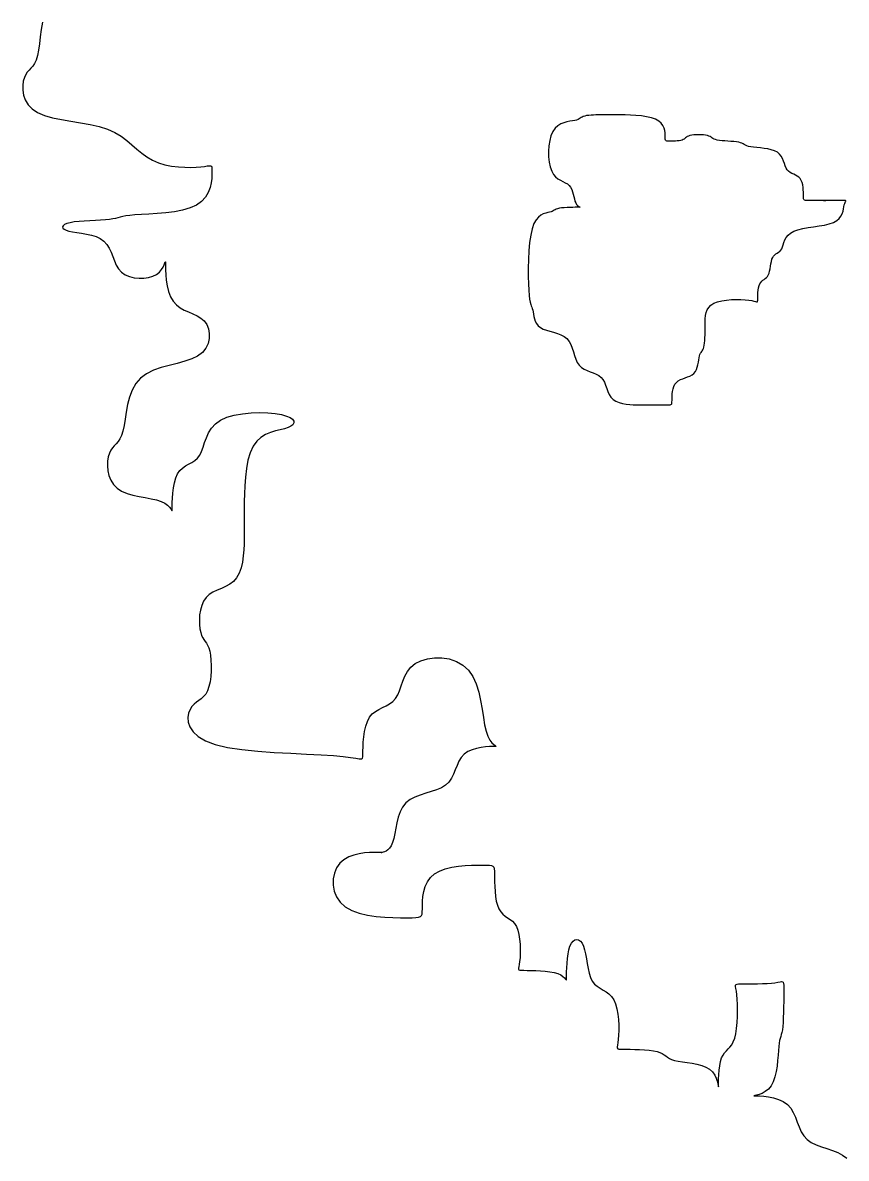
# Model space of a CAD drawing. Header units: inches. Extents: x 7658 to 73799, y 48 to 40262.
# Drawn here: x 49137 to 49760, y 1097 to 1957 of the extents above; entities that cross this region are included whole.
import ezdxf

# ---------------------------------------------------------------- set-up
doc = ezdxf.new("R2010")
doc.units = ezdxf.units.IN

# ---------------------------------------------------------------- blocks, each defined once
blk = doc.blocks.new('A$C041A49A9')
at = {"linetype": 'Continuous'}
for p, q in [((0.01408, 0.90307), (0.01331, 0.8975)), ((0.01505, 0.90863), (0.01408, 0.90307)), ((0.01331, 0.8975), (0.01262, 0.89218)), ((0.01192, 0.88731), (0.01109, 0.88315)), ((0.01262, 0.89218), (0.01192, 0.88731)), ((0.00886, 0.87729), (0.00754, 0.87528)), ((0.01006, 0.87985), (0.00886, 0.87729)), ((0.01109, 0.88315), (0.01006, 0.87985)), ((0.00226, 0.86877), (0.00123, 0.86656)), ((0.00347, 0.87055), (0.00226, 0.86877)), ((0.00478, 0.8721), (0.00347, 0.87055)), ((0.00616, 0.87361), (0.00478, 0.8721)), ((0.00754, 0.87528), (0.00616, 0.87361)), ((0.00044, 0.86379), (0, 0.86055)), ((0, 0.86055), (0.00002, 0.85699)), ((0.00123, 0.86656), (0.00044, 0.86379)), ((0.00002, 0.85699), (0.00063, 0.85329)), ((0.00063, 0.85329), (0.00193, 0.84958)), ((0.00193, 0.84958), (0.00404, 0.84603)), ((0.00404, 0.84603), (0.00709, 0.84279)), ((0.00709, 0.84279), (0.01119, 0.84001)), ((0.01119, 0.84001), (0.01638, 0.83781)), ((0.01638, 0.83781), (0.02249, 0.83608)), ((0.02249, 0.83608), (0.02926, 0.83469)), ((0.02926, 0.83469), (0.03644, 0.83347)), ((0.41938, 0.83439), (0.418, 0.83403)), ((0.42046, 0.83481), (0.41938, 0.83439)), ((0.42132, 0.83526), (0.42046, 0.83481)), ((0.42206, 0.83574), (0.42132, 0.83526)), ((0.42276, 0.83622), (0.42206, 0.83574)), ((0.4235, 0.83667), (0.42276, 0.83622)), ((0.42438, 0.83709), (0.4235, 0.83667)), ((0.42549, 0.83745), (0.42438, 0.83709)), ((0.42687, 0.83773), (0.42549, 0.83745)), ((0.42849, 0.83794), (0.42687, 0.83773)), ((0.43027, 0.83809), (0.42849, 0.83794)), ((0.43212, 0.83819), (0.43027, 0.83809)), ((0.43398, 0.83825), (0.43212, 0.83819)), ((0.43575, 0.83829), (0.43398, 0.83825)), ((0.43737, 0.8383), (0.43575, 0.83829)), ((0.43876, 0.8383), (0.43737, 0.8383)), ((0.43987, 0.8383), (0.43876, 0.8383)), ((0.44079, 0.8383), (0.43987, 0.8383)), ((0.44166, 0.8383), (0.44079, 0.8383)), ((0.44259, 0.8383), (0.44166, 0.8383)), ((0.44371, 0.8383), (0.44259, 0.8383)), ((0.44515, 0.8383), (0.44371, 0.8383)), ((0.44703, 0.8383), (0.44515, 0.8383)), ((0.44947, 0.8383), (0.44703, 0.8383)), ((0.45256, 0.83829), (0.44947, 0.8383)), ((0.45618, 0.83825), (0.45256, 0.83829)), ((0.46013, 0.83812), (0.45618, 0.83825)), ((0.46426, 0.83789), (0.46013, 0.83812)), ((0.46839, 0.83749), (0.46426, 0.83789)), ((0.47235, 0.8369), (0.46839, 0.83749)), ((0.47596, 0.83608), (0.47235, 0.8369)), ((0.47905, 0.83498), (0.47596, 0.83608)), ((0.4815, 0.83359), (0.47905, 0.83498)), ((0.03644, 0.83347), (0.04378, 0.83229)), ((0.04378, 0.83229), (0.05101, 0.831)), ((0.05101, 0.831), (0.0579, 0.82945)), ((0.0579, 0.82945), (0.06419, 0.8275)), ((0.06419, 0.8275), (0.06969, 0.82504)), ((0.40131, 0.82569), (0.39994, 0.82256)), ((0.40305, 0.82816), (0.40131, 0.82569)), ((0.40509, 0.83003), (0.40305, 0.82816)), ((0.40732, 0.8314), (0.40509, 0.83003)), ((0.40965, 0.83235), (0.40732, 0.8314)), ((0.41198, 0.83299), (0.40965, 0.83235)), ((0.41421, 0.83342), (0.41198, 0.83299)), ((0.41625, 0.83374), (0.41421, 0.83342)), ((0.418, 0.83403), (0.41625, 0.83374)), ((0.48333, 0.83197), (0.4815, 0.83359)), ((0.48464, 0.8302), (0.48333, 0.83197)), ((0.48553, 0.82834), (0.48464, 0.8302)), ((0.48606, 0.82649), (0.48553, 0.82834)), ((0.48633, 0.82471), (0.48606, 0.82649)), ((0.06969, 0.82504), (0.07451, 0.82217)), ((0.07451, 0.82217), (0.0788, 0.81902)), ((0.0788, 0.81902), (0.08273, 0.81574)), ((0.39895, 0.8189), (0.39833, 0.81489)), ((0.39994, 0.82256), (0.39895, 0.8189)), ((0.48644, 0.82309), (0.48633, 0.82471)), ((0.48645, 0.82171), (0.48644, 0.82309)), ((0.48646, 0.82061), (0.48645, 0.82171)), ((0.48649, 0.81979), (0.48646, 0.82061)), ((0.48659, 0.8192), (0.48649, 0.81979)), ((0.48677, 0.8188), (0.48659, 0.8192)), ((0.48708, 0.81856), (0.48677, 0.8188)), ((0.48753, 0.81844), (0.48708, 0.81856)), ((0.48816, 0.81839), (0.48753, 0.81844)), ((0.48901, 0.81839), (0.48816, 0.81839)), ((0.49008, 0.81839), (0.48901, 0.81839)), ((0.49133, 0.8184), (0.49008, 0.81839)), ((0.4927, 0.81843), (0.49133, 0.8184)), ((0.49413, 0.8185), (0.4927, 0.81843)), ((0.49556, 0.8186), (0.49413, 0.8185)), ((0.49693, 0.81875), (0.49556, 0.8186)), ((0.49818, 0.81896), (0.49693, 0.81875)), ((0.49925, 0.81924), (0.49818, 0.81896)), ((0.5001, 0.8196), (0.49925, 0.81924)), ((0.50078, 0.82002), (0.5001, 0.8196)), ((0.50136, 0.82047), (0.50078, 0.82002)), ((0.5019, 0.82095), (0.50136, 0.82047)), ((0.50248, 0.82143), (0.5019, 0.82095)), ((0.50317, 0.82188), (0.50248, 0.82143)), ((0.50403, 0.8223), (0.50317, 0.82188)), ((0.50513, 0.82266), (0.50403, 0.8223)), ((0.50652, 0.82294), (0.50513, 0.82266)), ((0.50814, 0.82314), (0.50652, 0.82294)), ((0.50991, 0.82326), (0.50814, 0.82314)), ((0.51176, 0.8233), (0.50991, 0.82326)), ((0.51362, 0.82326), (0.51176, 0.8233)), ((0.51539, 0.82314), (0.51362, 0.82326)), ((0.51701, 0.82294), (0.51539, 0.82314)), ((0.5184, 0.82266), (0.51701, 0.82294)), ((0.51951, 0.8223), (0.5184, 0.82266)), ((0.52038, 0.82188), (0.51951, 0.8223)), ((0.52113, 0.82143), (0.52038, 0.82188)), ((0.52182, 0.82095), (0.52113, 0.82143)), ((0.52254, 0.82047), (0.52182, 0.82095)), ((0.52339, 0.82002), (0.52254, 0.82047)), ((0.52445, 0.8196), (0.52339, 0.82002)), ((0.5258, 0.81924), (0.52445, 0.8196)), ((0.5275, 0.81896), (0.5258, 0.81924)), ((0.52949, 0.81874), (0.5275, 0.81896)), ((0.53167, 0.81855), (0.52949, 0.81874)), ((0.53395, 0.81839), (0.53167, 0.81855)), ((0.53623, 0.81823), (0.53395, 0.81839)), ((0.53841, 0.81804), (0.53623, 0.81823)), ((0.5404, 0.81782), (0.53841, 0.81804)), ((0.5421, 0.81754), (0.5404, 0.81782)), ((0.54346, 0.81718), (0.5421, 0.81754)), ((0.54454, 0.81676), (0.54346, 0.81718)), ((0.08273, 0.81574), (0.08648, 0.81246)), ((0.08648, 0.81246), (0.0902, 0.80931)), ((0.0902, 0.80931), (0.09406, 0.80644)), ((0.39833, 0.81489), (0.39807, 0.81071)), ((0.39807, 0.81071), (0.39817, 0.80652)), ((0.54545, 0.81631), (0.54454, 0.81676)), ((0.5463, 0.81583), (0.54545, 0.81631)), ((0.54719, 0.81535), (0.5463, 0.81583)), ((0.54824, 0.8149), (0.54719, 0.81535)), ((0.54954, 0.81448), (0.54824, 0.8149)), ((0.55121, 0.81412), (0.54954, 0.81448)), ((0.55331, 0.81383), (0.55121, 0.81412)), ((0.55576, 0.81358), (0.55331, 0.81383)), ((0.55845, 0.8133), (0.55576, 0.81358)), ((0.56126, 0.81296), (0.55845, 0.8133)), ((0.56406, 0.8125), (0.56126, 0.81296)), ((0.56675, 0.81188), (0.56406, 0.8125)), ((0.56921, 0.81105), (0.56675, 0.81188)), ((0.57131, 0.80995), (0.56921, 0.81105)), ((0.57297, 0.80856), (0.57131, 0.80995)), ((0.57425, 0.80694), (0.57297, 0.80856)), ((0.09406, 0.80644), (0.09822, 0.80398)), ((0.09822, 0.80398), (0.10281, 0.80204)), ((0.10281, 0.80204), (0.1077, 0.8006)), ((0.1077, 0.8006), (0.11276, 0.79958)), ((0.13974, 0.79963), (0.14122, 0.79984)), ((0.14122, 0.79984), (0.14222, 0.79983)), ((0.14222, 0.79983), (0.14282, 0.79952)), ((0.39817, 0.80652), (0.3986, 0.80252)), ((0.3986, 0.80252), (0.39937, 0.79886)), ((0.57524, 0.80517), (0.57425, 0.80694)), ((0.57601, 0.80331), (0.57524, 0.80517)), ((0.57667, 0.80146), (0.57601, 0.80331)), ((0.57729, 0.79968), (0.57667, 0.80146)), ((0.11276, 0.79958), (0.11782, 0.79894)), ((0.11782, 0.79894), (0.12272, 0.79862)), ((0.12272, 0.79862), (0.1273, 0.79856)), ((0.1273, 0.79856), (0.13142, 0.79869)), ((0.13142, 0.79869), (0.13492, 0.79896)), ((0.13492, 0.79896), (0.13767, 0.7993)), ((0.13767, 0.7993), (0.13974, 0.79963)), ((0.14282, 0.79952), (0.14313, 0.7988)), ((0.14324, 0.79324), (0.14308, 0.79021)), ((0.14313, 0.7988), (0.14324, 0.79757)), ((0.14324, 0.79757), (0.14326, 0.79573)), ((0.14326, 0.79573), (0.14324, 0.79324)), ((0.39937, 0.79886), (0.40046, 0.79573)), ((0.40046, 0.79573), (0.40184, 0.79325)), ((0.40184, 0.79325), (0.40346, 0.79134)), ((0.40346, 0.79134), (0.40524, 0.78989)), ((0.57797, 0.79806), (0.57729, 0.79968)), ((0.5788, 0.79668), (0.57797, 0.79806)), ((0.57983, 0.79557), (0.5788, 0.79668)), ((0.58103, 0.79471), (0.57983, 0.79557)), ((0.58235, 0.79399), (0.58103, 0.79471)), ((0.58373, 0.79336), (0.58235, 0.79399)), ((0.5851, 0.79272), (0.58373, 0.79336)), ((0.58642, 0.79201), (0.5851, 0.79272)), ((0.58763, 0.79114), (0.58642, 0.79201)), ((0.58866, 0.79004), (0.58763, 0.79114)), ((0.1418, 0.78321), (0.14041, 0.77956)), ((0.14265, 0.78681), (0.1418, 0.78321)), ((0.14308, 0.79021), (0.14265, 0.78681)), ((0.40524, 0.78989), (0.40709, 0.78876)), ((0.40709, 0.78876), (0.40895, 0.78782)), ((0.40895, 0.78782), (0.41072, 0.78695)), ((0.41072, 0.78695), (0.41234, 0.78603)), ((0.41234, 0.78603), (0.41373, 0.78492)), ((0.41373, 0.78492), (0.41483, 0.78353)), ((0.41483, 0.78353), (0.41567, 0.78191)), ((0.58947, 0.78865), (0.58866, 0.79004)), ((0.59008, 0.78703), (0.58947, 0.78865)), ((0.59052, 0.78525), (0.59008, 0.78703)), ((0.59081, 0.7834), (0.59052, 0.78525)), ((0.59099, 0.78155), (0.59081, 0.7834)), ((0.13834, 0.77604), (0.13545, 0.77281)), ((0.14041, 0.77956), (0.13834, 0.77604)), ((0.41567, 0.78191), (0.41632, 0.78013)), ((0.41632, 0.78013), (0.41683, 0.77828)), ((0.41683, 0.77828), (0.41727, 0.77643)), ((0.41727, 0.77643), (0.41768, 0.77465)), ((0.41768, 0.77465), (0.41812, 0.77303)), ((0.59108, 0.77977), (0.59099, 0.78155)), ((0.59112, 0.77815), (0.59108, 0.77977)), ((0.59112, 0.77676), (0.59112, 0.77815)), ((0.59113, 0.77567), (0.59112, 0.77676)), ((0.59117, 0.77485), (0.59113, 0.77567)), ((0.5913, 0.77426), (0.59117, 0.77485)), ((0.59154, 0.77386), (0.5913, 0.77426)), ((0.12103, 0.76619), (0.11479, 0.76498)), ((0.12672, 0.76785), (0.12103, 0.76619)), ((0.1316, 0.77004), (0.12672, 0.76785)), ((0.13545, 0.77281), (0.1316, 0.77004)), ((0.40166, 0.76563), (0.40092, 0.76522)), ((0.40235, 0.76605), (0.40166, 0.76563)), ((0.40308, 0.76647), (0.40235, 0.76605)), ((0.40392, 0.76688), (0.40308, 0.76647)), ((0.40498, 0.76725), (0.40392, 0.76688)), ((0.40633, 0.76757), (0.40498, 0.76725)), ((0.40803, 0.76782), (0.40633, 0.76757)), ((0.41, 0.76801), (0.40803, 0.76782)), ((0.41212, 0.76814), (0.41, 0.76801)), ((0.41429, 0.76823), (0.41212, 0.76814)), ((0.41637, 0.76829), (0.41429, 0.76823)), ((0.41827, 0.76831), (0.41637, 0.76829)), ((0.41812, 0.77303), (0.41866, 0.77164)), ((0.41986, 0.76832), (0.41827, 0.76831)), ((0.41866, 0.77164), (0.41932, 0.77055)), ((0.41932, 0.77055), (0.42006, 0.76973)), ((0.42103, 0.76833), (0.41986, 0.76832)), ((0.42006, 0.76973), (0.42077, 0.76914)), ((0.42077, 0.76914), (0.42137, 0.76874)), ((0.4217, 0.76833), (0.42103, 0.76833)), ((0.42137, 0.76874), (0.42179, 0.7685)), ((0.42193, 0.76838), (0.4217, 0.76833)), ((0.42179, 0.7685), (0.42193, 0.76838)), ((0.59193, 0.77362), (0.59154, 0.77386)), ((0.59252, 0.7735), (0.59193, 0.77362)), ((0.59335, 0.77345), (0.59252, 0.7735)), ((0.59444, 0.77345), (0.59335, 0.77345)), ((0.59583, 0.77345), (0.59444, 0.77345)), ((0.59744, 0.77345), (0.59583, 0.77345)), ((0.59918, 0.77345), (0.59744, 0.77345)), ((0.60097, 0.77345), (0.59918, 0.77345)), ((0.60272, 0.77345), (0.60097, 0.77345)), ((0.60435, 0.77345), (0.60272, 0.77345)), ((0.60576, 0.77345), (0.60435, 0.77345)), ((0.60686, 0.77345), (0.60576, 0.77345)), ((0.60644, 0.77345), (0.6063, 0.77345)), ((0.6063, 0.77345), (0.60633, 0.77345)), ((0.60633, 0.77345), (0.60649, 0.77345)), ((0.60677, 0.77345), (0.60644, 0.77345)), ((0.60649, 0.77345), (0.60677, 0.77345)), ((0.60733, 0.77345), (0.60677, 0.77345)), ((0.60677, 0.77345), (0.60712, 0.77345)), ((0.6076, 0.77345), (0.60686, 0.77345)), ((0.60712, 0.77345), (0.60749, 0.77345)), ((0.60814, 0.77345), (0.60733, 0.77345)), ((0.60749, 0.77345), (0.60782, 0.77345)), ((0.60801, 0.77345), (0.6076, 0.77345)), ((0.60782, 0.77345), (0.60806, 0.77345)), ((0.60814, 0.77345), (0.60801, 0.77345)), ((0.60806, 0.77345), (0.60814, 0.77345)), ((0.60923, 0.77345), (0.60814, 0.77345)), ((0.61062, 0.77345), (0.60923, 0.77345)), ((0.61223, 0.77345), (0.61062, 0.77345)), ((0.61398, 0.77345), (0.61223, 0.77345)), ((0.61577, 0.77345), (0.61398, 0.77345)), ((0.61754, 0.77345), (0.61577, 0.77345)), ((0.61918, 0.77345), (0.61754, 0.77345)), ((0.62061, 0.77345), (0.61918, 0.77345)), ((0.62043, 0.76349), (0.62106, 0.76534)), ((0.62175, 0.77345), (0.62061, 0.77345)), ((0.62106, 0.76534), (0.62148, 0.76712)), ((0.62148, 0.76712), (0.62177, 0.76874)), ((0.62253, 0.77344), (0.62175, 0.77345)), ((0.62177, 0.76874), (0.62203, 0.77013)), ((0.62203, 0.77013), (0.62234, 0.77122)), ((0.62234, 0.77122), (0.62267, 0.77205)), ((0.62298, 0.77339), (0.62253, 0.77344)), ((0.62267, 0.77205), (0.62295, 0.77264)), ((0.62295, 0.77264), (0.62313, 0.77303)), ((0.62316, 0.77327), (0.62298, 0.77339)), ((0.62313, 0.77303), (0.62316, 0.77327)), ((0.03897, 0.7572), (0.03584, 0.75667)), ((0.04263, 0.75761), (0.03897, 0.7572)), ((0.04663, 0.75793), (0.04263, 0.75761)), ((0.05082, 0.75819), (0.04663, 0.75793)), ((0.055, 0.7584), (0.05082, 0.75819)), ((0.05901, 0.75862), (0.055, 0.7584)), ((0.06267, 0.75885), (0.05901, 0.75862)), ((0.0658, 0.75913), (0.06267, 0.75885)), ((0.06829, 0.75949), (0.0658, 0.75913)), ((0.07031, 0.75991), (0.06829, 0.75949)), ((0.07208, 0.76036), (0.07031, 0.75991)), ((0.07381, 0.76084), (0.07208, 0.76036)), ((0.07574, 0.76132), (0.07381, 0.76084)), ((0.07809, 0.76177), (0.07574, 0.76132)), ((0.08109, 0.76219), (0.07809, 0.76177)), ((0.08495, 0.76255), (0.08109, 0.76219)), ((0.08983, 0.76284), (0.08495, 0.76255)), ((0.09552, 0.76314), (0.08983, 0.76284)), ((0.10176, 0.76354), (0.09552, 0.76314)), ((0.10827, 0.76412), (0.10176, 0.76354)), ((0.11479, 0.76498), (0.10827, 0.76412)), ((0.38867, 0.75887), (0.38705, 0.75596)), ((0.39045, 0.76097), (0.38867, 0.75887)), ((0.3923, 0.76241), (0.39045, 0.76097)), ((0.39415, 0.76334), (0.3923, 0.76241)), ((0.39593, 0.76391), (0.39415, 0.76334)), ((0.39755, 0.76426), (0.39593, 0.76391)), ((0.39894, 0.76453), (0.39755, 0.76426)), ((0.40004, 0.76485), (0.39894, 0.76453)), ((0.40092, 0.76522), (0.40004, 0.76485)), ((0.61065, 0.75575), (0.61378, 0.75685)), ((0.61378, 0.75685), (0.61626, 0.75824)), ((0.61626, 0.75824), (0.61813, 0.75986)), ((0.61813, 0.75986), (0.61948, 0.76164)), ((0.61948, 0.76164), (0.62043, 0.76349)), ((0.03053, 0.75434), (0.03011, 0.75344)), ((0.03011, 0.75344), (0.03036, 0.75254)), ((0.03036, 0.75254), (0.03126, 0.75168)), ((0.03161, 0.75521), (0.03053, 0.75434)), ((0.03126, 0.75168), (0.03281, 0.75089)), ((0.03338, 0.75599), (0.03161, 0.75521)), ((0.03281, 0.75089), (0.03498, 0.75022)), ((0.03584, 0.75667), (0.03338, 0.75599)), ((0.03498, 0.75022), (0.03776, 0.74968)), ((0.03776, 0.74968), (0.041, 0.7492)), ((0.041, 0.7492), (0.04455, 0.74869)), ((0.04455, 0.74869), (0.04826, 0.74808)), ((0.38566, 0.75211), (0.38457, 0.74724)), ((0.38705, 0.75596), (0.38566, 0.75211)), ((0.57947, 0.74721), (0.58135, 0.74883)), ((0.58135, 0.74883), (0.58382, 0.75022)), ((0.58382, 0.75022), (0.58695, 0.75132)), ((0.58695, 0.75132), (0.59061, 0.75219)), ((0.59061, 0.75219), (0.59462, 0.7529)), ((0.59462, 0.7529), (0.5988, 0.75353)), ((0.5988, 0.75353), (0.60299, 0.75417)), ((0.60299, 0.75417), (0.607, 0.75488)), ((0.607, 0.75488), (0.61065, 0.75575)), ((0.04826, 0.74808), (0.05197, 0.74726)), ((0.05197, 0.74726), (0.05552, 0.74615)), ((0.05552, 0.74615), (0.05876, 0.74467)), ((0.05876, 0.74467), (0.06153, 0.74273)), ((0.06153, 0.74273), (0.06374, 0.74027)), ((0.06374, 0.74027), (0.06547, 0.7374)), ((0.38376, 0.74154), (0.3832, 0.7353)), ((0.38457, 0.74724), (0.38376, 0.74154)), ((0.5752, 0.73833), (0.57573, 0.73995)), ((0.57573, 0.73995), (0.57631, 0.74172)), ((0.57631, 0.74172), (0.57706, 0.74358)), ((0.57706, 0.74358), (0.57807, 0.74543)), ((0.57807, 0.74543), (0.57947, 0.74721)), ((0.06547, 0.7374), (0.0669, 0.73426)), ((0.0669, 0.73426), (0.06817, 0.73097)), ((0.06817, 0.73097), (0.06944, 0.72769)), ((0.3832, 0.7353), (0.38286, 0.72879)), ((0.5678, 0.7303), (0.56851, 0.73141)), ((0.56851, 0.73141), (0.56935, 0.73227)), ((0.56935, 0.73227), (0.57026, 0.73299)), ((0.57026, 0.73299), (0.57121, 0.73362)), ((0.57121, 0.73362), (0.57217, 0.73426)), ((0.57217, 0.73426), (0.57308, 0.73497)), ((0.57308, 0.73497), (0.57391, 0.73584)), ((0.57391, 0.73584), (0.57463, 0.73694)), ((0.57463, 0.73694), (0.5752, 0.73833)), ((0.06944, 0.72769), (0.07087, 0.72454)), ((0.07087, 0.72454), (0.0726, 0.72167)), ((0.10519, 0.72116), (0.10637, 0.72309)), ((0.10637, 0.72309), (0.10716, 0.72482)), ((0.10716, 0.72482), (0.10764, 0.72617)), ((0.10764, 0.72617), (0.10789, 0.72694)), ((0.10789, 0.72694), (0.10798, 0.72693)), ((0.10798, 0.72693), (0.10799, 0.72595)), ((0.10799, 0.72595), (0.108, 0.72388)), ((0.108, 0.72388), (0.10808, 0.72088)), ((0.38286, 0.72879), (0.38271, 0.72227)), ((0.56579, 0.72181), (0.5661, 0.72367)), ((0.5661, 0.72367), (0.56642, 0.72552)), ((0.56642, 0.72552), (0.56679, 0.7273)), ((0.56679, 0.7273), (0.56723, 0.72892)), ((0.56723, 0.72892), (0.5678, 0.7303)), ((0.0726, 0.72167), (0.07481, 0.71922)), ((0.07481, 0.71922), (0.07758, 0.71728)), ((0.07758, 0.71728), (0.08082, 0.71588)), ((0.08082, 0.71588), (0.08437, 0.71499)), ((0.08437, 0.71499), (0.08808, 0.71459)), ((0.08808, 0.71459), (0.09179, 0.71467)), ((0.09179, 0.71467), (0.09534, 0.71519)), ((0.09534, 0.71519), (0.09858, 0.71614)), ((0.09858, 0.71614), (0.10135, 0.71751)), ((0.10135, 0.71751), (0.10354, 0.71924)), ((0.10354, 0.71924), (0.10519, 0.72116)), ((0.10808, 0.72088), (0.1083, 0.71721)), ((0.1083, 0.71721), (0.10872, 0.7131)), ((0.38271, 0.72227), (0.38272, 0.71603)), ((0.38272, 0.71603), (0.38286, 0.71034)), ((0.56126, 0.71371), (0.56216, 0.71435)), ((0.56216, 0.71435), (0.56302, 0.71506)), ((0.56302, 0.71506), (0.56381, 0.71593)), ((0.56381, 0.71593), (0.56448, 0.71703)), ((0.56448, 0.71703), (0.56502, 0.71842)), ((0.56502, 0.71842), (0.56544, 0.72004)), ((0.56544, 0.72004), (0.56579, 0.72181)), ((0.10872, 0.7131), (0.10943, 0.70879)), ((0.10943, 0.70879), (0.11047, 0.70453)), ((0.38286, 0.71034), (0.3831, 0.70546)), ((0.3831, 0.70546), (0.38342, 0.70161)), ((0.55662, 0.70386), (0.55682, 0.70565)), ((0.55682, 0.70565), (0.5571, 0.7074)), ((0.5571, 0.7074), (0.5575, 0.70901)), ((0.5575, 0.70901), (0.55803, 0.71039)), ((0.55803, 0.71039), (0.55871, 0.71149)), ((0.55871, 0.71149), (0.55949, 0.71236)), ((0.55949, 0.71236), (0.56036, 0.71308)), ((0.56036, 0.71308), (0.56126, 0.71371)), ((0.11047, 0.70453), (0.11193, 0.70056)), ((0.11193, 0.70056), (0.11387, 0.69712)), ((0.11387, 0.69712), (0.11633, 0.69439)), ((0.38342, 0.70161), (0.38379, 0.69867)), ((0.38379, 0.69867), (0.3842, 0.69647)), ((0.52324, 0.6956), (0.52601, 0.69669)), ((0.52601, 0.69669), (0.52925, 0.69751)), ((0.52925, 0.69751), (0.5328, 0.69806)), ((0.5328, 0.69806), (0.53651, 0.6984)), ((0.53651, 0.6984), (0.54022, 0.69854)), ((0.54022, 0.69854), (0.54377, 0.69851)), ((0.54377, 0.69851), (0.54701, 0.69834)), ((0.54701, 0.69834), (0.54978, 0.69807)), ((0.54978, 0.69807), (0.55198, 0.69772)), ((0.55198, 0.69772), (0.55362, 0.69734)), ((0.55362, 0.69734), (0.5548, 0.69701)), ((0.5548, 0.69701), (0.55559, 0.69677)), ((0.55559, 0.69677), (0.55607, 0.69669)), ((0.55607, 0.69669), (0.55632, 0.69683)), ((0.55632, 0.69683), (0.55641, 0.69723)), ((0.55641, 0.69723), (0.55642, 0.69797)), ((0.55642, 0.69908), (0.55645, 0.70049)), ((0.55642, 0.69797), (0.55642, 0.69908)), ((0.55645, 0.70049), (0.55651, 0.70211)), ((0.55651, 0.70211), (0.55662, 0.70386)), ((0.11633, 0.69439), (0.1192, 0.69225)), ((0.1192, 0.69225), (0.12234, 0.69054)), ((0.12234, 0.69054), (0.12563, 0.68908)), ((0.12563, 0.68908), (0.12891, 0.68769)), ((0.3842, 0.69647), (0.38462, 0.69484)), ((0.38462, 0.69484), (0.38505, 0.6936)), ((0.38505, 0.6936), (0.38545, 0.69258)), ((0.38545, 0.69258), (0.38582, 0.6916)), ((0.38582, 0.6916), (0.38614, 0.69048)), ((0.38614, 0.69048), (0.3864, 0.68909)), ((0.3864, 0.68909), (0.38666, 0.68747)), ((0.51695, 0.6863), (0.51743, 0.68855)), ((0.51743, 0.68855), (0.51822, 0.69064)), ((0.51822, 0.69064), (0.5194, 0.69254)), ((0.5194, 0.69254), (0.52105, 0.69421)), ((0.52105, 0.69421), (0.52324, 0.6956)), ((0.12891, 0.68769), (0.13205, 0.6862)), ((0.13205, 0.6862), (0.13493, 0.68444)), ((0.13493, 0.68444), (0.13738, 0.68224)), ((0.13738, 0.68224), (0.1393, 0.67946)), ((0.1393, 0.67946), (0.14061, 0.67622)), ((0.38666, 0.68747), (0.38698, 0.6857)), ((0.38698, 0.6857), (0.38743, 0.68384)), ((0.38743, 0.68384), (0.38808, 0.68199)), ((0.38808, 0.68199), (0.389, 0.68021)), ((0.389, 0.68021), (0.39026, 0.67859)), ((0.5166, 0.67901), (0.51661, 0.68149)), ((0.51661, 0.68149), (0.5167, 0.68393)), ((0.5167, 0.68393), (0.51695, 0.6863)), ((0.14061, 0.67622), (0.14126, 0.67267)), ((0.14126, 0.67267), (0.14117, 0.66896)), ((0.39026, 0.67859), (0.39192, 0.67721)), ((0.39192, 0.67721), (0.39402, 0.6761)), ((0.39402, 0.6761), (0.39648, 0.67521)), ((0.39648, 0.67521), (0.39917, 0.67443)), ((0.39917, 0.67443), (0.40197, 0.67367)), ((0.40197, 0.67367), (0.40478, 0.67284)), ((0.40478, 0.67284), (0.40747, 0.67182)), ((0.40747, 0.67182), (0.40992, 0.67053)), ((0.51649, 0.66947), (0.51656, 0.67172)), ((0.51656, 0.67172), (0.51659, 0.67408)), ((0.51659, 0.67408), (0.5166, 0.67653)), ((0.5166, 0.67653), (0.5166, 0.67901)), ((0.14031, 0.66526), (0.13861, 0.6617)), ((0.14117, 0.66896), (0.14031, 0.66526)), ((0.40992, 0.67053), (0.41202, 0.66886)), ((0.41202, 0.66886), (0.41369, 0.66676)), ((0.41369, 0.66676), (0.41499, 0.66431)), ((0.41499, 0.66431), (0.41604, 0.66162)), ((0.51539, 0.66131), (0.51575, 0.66242)), ((0.51575, 0.66242), (0.51603, 0.66381)), ((0.51603, 0.66381), (0.51624, 0.66547)), ((0.51624, 0.66547), (0.51639, 0.66737)), ((0.51639, 0.66737), (0.51649, 0.66947)), ((0.13245, 0.65569), (0.12793, 0.65348)), ((0.13601, 0.65846), (0.13245, 0.65569)), ((0.13861, 0.6617), (0.13601, 0.65846)), ((0.41604, 0.66162), (0.41694, 0.65881)), ((0.41694, 0.65881), (0.4178, 0.656)), ((0.4178, 0.656), (0.41873, 0.65332)), ((0.51179, 0.65277), (0.51205, 0.65439)), ((0.51205, 0.65439), (0.51233, 0.65578)), ((0.51233, 0.65578), (0.51269, 0.65688)), ((0.51269, 0.65688), (0.51311, 0.65775)), ((0.51311, 0.65775), (0.51356, 0.65846)), ((0.51356, 0.65846), (0.51404, 0.6591)), ((0.51404, 0.6591), (0.51452, 0.65973)), ((0.51452, 0.65973), (0.51497, 0.66044)), ((0.51497, 0.66044), (0.51539, 0.66131)), ((0.1048, 0.64695), (0.09901, 0.64491)), ((0.11083, 0.64862), (0.1048, 0.64695)), ((0.11687, 0.65014), (0.11083, 0.64862)), ((0.12266, 0.65169), (0.11687, 0.65014)), ((0.12793, 0.65348), (0.12266, 0.65169)), ((0.41873, 0.65332), (0.41983, 0.65086)), ((0.41983, 0.65086), (0.42122, 0.64876)), ((0.42122, 0.64876), (0.42296, 0.64709)), ((0.42296, 0.64709), (0.425, 0.64579)), ((0.425, 0.64579), (0.42723, 0.64474)), ((0.50926, 0.64389), (0.51009, 0.64551)), ((0.51009, 0.64551), (0.51072, 0.64729)), ((0.51072, 0.64729), (0.51117, 0.64914)), ((0.51117, 0.64914), (0.51151, 0.65099)), ((0.51151, 0.65099), (0.51179, 0.65277)), ((0.08922, 0.639), (0.08564, 0.6348)), ((0.09373, 0.64233), (0.08922, 0.639)), ((0.09901, 0.64491), (0.09373, 0.64233)), ((0.42723, 0.64474), (0.42956, 0.64384)), ((0.42956, 0.64384), (0.43189, 0.64298)), ((0.43189, 0.64298), (0.43413, 0.64205)), ((0.43413, 0.64205), (0.43616, 0.64095)), ((0.43616, 0.64095), (0.43791, 0.63956)), ((0.43791, 0.63956), (0.43929, 0.63782)), ((0.43929, 0.63782), (0.44039, 0.63578)), ((0.49489, 0.63577), (0.49628, 0.6369)), ((0.49628, 0.6369), (0.4979, 0.6378)), ((0.4979, 0.6378), (0.49967, 0.63853)), ((0.49967, 0.63853), (0.50153, 0.63917)), ((0.50153, 0.63917), (0.50338, 0.63982)), ((0.50338, 0.63982), (0.50515, 0.64053)), ((0.50515, 0.64053), (0.50678, 0.6414)), ((0.50678, 0.6414), (0.50816, 0.6425)), ((0.50816, 0.6425), (0.50926, 0.64389)), ((0.08293, 0.62989), (0.08091, 0.62451)), ((0.08564, 0.6348), (0.08293, 0.62989)), ((0.44039, 0.63578), (0.44132, 0.63355)), ((0.44132, 0.63355), (0.44217, 0.63122)), ((0.44217, 0.63122), (0.44306, 0.62889)), ((0.44306, 0.62889), (0.44409, 0.62666)), ((0.49174, 0.62704), (0.49198, 0.62894)), ((0.49198, 0.62894), (0.49238, 0.63085)), ((0.49238, 0.63085), (0.49297, 0.63268)), ((0.49297, 0.63268), (0.49379, 0.63434)), ((0.49379, 0.63434), (0.49489, 0.63577)), ((0.08091, 0.62451), (0.07944, 0.6189)), ((0.44409, 0.62666), (0.44537, 0.62462)), ((0.44537, 0.62462), (0.44701, 0.62288)), ((0.44701, 0.62288), (0.44907, 0.6215)), ((0.44907, 0.6215), (0.45148, 0.62046)), ((0.45148, 0.62046), (0.45411, 0.61972)), ((0.45411, 0.61972), (0.45687, 0.61923)), ((0.45687, 0.61923), (0.45962, 0.61892)), ((0.49076, 0.61888), (0.49116, 0.61913)), ((0.49116, 0.61913), (0.49139, 0.61954)), ((0.49139, 0.61954), (0.49152, 0.62014)), ((0.49152, 0.62014), (0.49156, 0.62099)), ((0.49156, 0.62099), (0.49157, 0.62212)), ((0.49157, 0.62212), (0.49158, 0.62354)), ((0.49158, 0.62354), (0.49162, 0.62521)), ((0.49162, 0.62521), (0.49174, 0.62704)), ((0.07835, 0.61329), (0.0775, 0.60791)), ((0.07944, 0.6189), (0.07835, 0.61329)), ((0.15454, 0.60933), (0.16019, 0.61094)), ((0.16019, 0.61094), (0.16638, 0.61203)), ((0.16638, 0.61203), (0.17284, 0.61264)), ((0.17284, 0.61264), (0.1793, 0.61283)), ((0.1793, 0.61283), (0.18549, 0.61264)), ((0.18549, 0.61264), (0.19114, 0.61212)), ((0.19114, 0.61212), (0.19598, 0.61131)), ((0.19598, 0.61131), (0.19978, 0.61028)), ((0.45962, 0.61892), (0.46226, 0.61877)), ((0.46226, 0.61877), (0.46467, 0.61871)), ((0.46467, 0.61871), (0.46673, 0.6187)), ((0.46673, 0.6187), (0.46836, 0.6187)), ((0.46836, 0.6187), (0.46963, 0.6187)), ((0.46963, 0.6187), (0.47063, 0.6187)), ((0.47063, 0.6187), (0.47146, 0.6187)), ((0.47146, 0.6187), (0.47221, 0.6187)), ((0.47221, 0.6187), (0.47298, 0.6187)), ((0.47298, 0.6187), (0.47387, 0.6187)), ((0.47387, 0.6187), (0.47498, 0.6187)), ((0.47498, 0.6187), (0.47636, 0.6187)), ((0.47636, 0.6187), (0.47799, 0.6187)), ((0.47799, 0.6187), (0.47976, 0.6187)), ((0.47976, 0.6187), (0.48161, 0.6187)), ((0.48161, 0.6187), (0.48347, 0.6187)), ((0.48347, 0.6187), (0.48524, 0.6187)), ((0.48524, 0.6187), (0.48686, 0.6187)), ((0.48686, 0.6187), (0.48825, 0.6187)), ((0.48825, 0.6187), (0.48935, 0.61871)), ((0.48935, 0.61871), (0.49017, 0.61876)), ((0.49017, 0.61876), (0.49076, 0.61888)), ((0.07671, 0.603), (0.07585, 0.5988)), ((0.0775, 0.60791), (0.07671, 0.603)), ((0.14296, 0.60113), (0.14588, 0.60437)), ((0.14588, 0.60437), (0.14971, 0.60714)), ((0.14971, 0.60714), (0.15454, 0.60933)), ((0.19978, 0.61028), (0.20256, 0.60908)), ((0.20307, 0.60248), (0.20091, 0.60145)), ((0.20256, 0.60908), (0.20437, 0.60776)), ((0.20456, 0.60369), (0.20307, 0.60248)), ((0.20437, 0.60776), (0.20527, 0.60638)), ((0.20531, 0.60501), (0.20456, 0.60369)), ((0.20527, 0.60638), (0.20531, 0.60501)), ((0.07478, 0.59547), (0.07353, 0.59288)), ((0.07585, 0.5988), (0.07478, 0.59547)), ((0.13773, 0.59016), (0.13906, 0.59387)), ((0.13906, 0.59387), (0.14074, 0.59758)), ((0.14074, 0.59758), (0.14296, 0.60113)), ((0.18037, 0.59411), (0.17713, 0.59118)), ((0.18393, 0.59627), (0.18037, 0.59411)), ((0.18763, 0.59784), (0.18393, 0.59627)), ((0.19134, 0.59898), (0.18763, 0.59784)), ((0.19489, 0.59985), (0.19134, 0.59898)), ((0.19813, 0.60062), (0.19489, 0.59985)), ((0.20091, 0.60145), (0.19813, 0.60062)), ((0.06793, 0.5861), (0.06668, 0.58432)), ((0.0693, 0.58766), (0.06793, 0.5861)), ((0.07073, 0.58917), (0.0693, 0.58766)), ((0.07216, 0.59085), (0.07073, 0.58917)), ((0.07353, 0.59288), (0.07216, 0.59085)), ((0.13537, 0.58337), (0.13656, 0.58661)), ((0.13656, 0.58661), (0.13773, 0.59016)), ((0.17436, 0.58733), (0.17217, 0.58245)), ((0.17713, 0.59118), (0.17436, 0.58733)), ((0.06478, 0.57934), (0.06426, 0.5761)), ((0.06561, 0.58211), (0.06478, 0.57934)), ((0.06668, 0.58432), (0.06561, 0.58211)), ((0.12796, 0.57518), (0.13019, 0.57664)), ((0.13019, 0.57664), (0.13223, 0.57839)), ((0.13223, 0.57839), (0.13397, 0.58059)), ((0.13397, 0.58059), (0.13537, 0.58337)), ((0.17052, 0.57676), (0.16934, 0.57052)), ((0.17217, 0.58245), (0.17052, 0.57676)), ((0.06426, 0.5761), (0.06411, 0.57254)), ((0.06411, 0.57254), (0.06441, 0.56884)), ((0.06441, 0.56884), (0.06522, 0.56513)), ((0.11728, 0.56647), (0.11903, 0.56895)), ((0.11903, 0.56895), (0.12106, 0.5709)), ((0.12106, 0.5709), (0.12329, 0.57248)), ((0.12329, 0.57248), (0.12563, 0.57385)), ((0.12563, 0.57385), (0.12796, 0.57518)), ((0.16934, 0.57052), (0.16855, 0.564)), ((0.06522, 0.56513), (0.06661, 0.56158)), ((0.06661, 0.56158), (0.06864, 0.55834)), ((0.11413, 0.55584), (0.11487, 0.55973)), ((0.11487, 0.55973), (0.1159, 0.56334)), ((0.1159, 0.56334), (0.11728, 0.56647)), ((0.16855, 0.564), (0.16807, 0.55749)), ((0.06864, 0.55834), (0.07139, 0.55556)), ((0.07139, 0.55556), (0.07488, 0.55336)), ((0.07488, 0.55336), (0.07895, 0.55167)), ((0.07895, 0.55167), (0.08342, 0.55037)), ((0.08342, 0.55037), (0.08808, 0.54934)), ((0.11333, 0.54811), (0.11363, 0.5519)), ((0.11363, 0.5519), (0.11413, 0.55584)), ((0.16783, 0.55124), (0.16773, 0.54555)), ((0.16807, 0.55749), (0.16783, 0.55124)), ((0.08808, 0.54934), (0.09274, 0.54846)), ((0.09274, 0.54846), (0.09721, 0.54763)), ((0.09721, 0.54763), (0.10128, 0.54671)), ((0.10128, 0.54671), (0.10477, 0.54561)), ((0.10477, 0.54561), (0.10752, 0.54423)), ((0.10752, 0.54423), (0.10959, 0.54272)), ((0.10959, 0.54272), (0.11107, 0.54122)), ((0.11311, 0.53982), (0.11312, 0.54186)), ((0.11312, 0.54186), (0.11318, 0.54469)), ((0.11318, 0.54469), (0.11333, 0.54811)), ((0.16773, 0.54555), (0.16772, 0.54068)), ((0.11107, 0.54122), (0.11207, 0.53991)), ((0.11207, 0.53991), (0.11267, 0.53894)), ((0.11267, 0.53894), (0.11298, 0.5385)), ((0.11298, 0.5385), (0.11309, 0.53874)), ((0.11309, 0.53874), (0.11311, 0.53982)), ((0.16772, 0.54068), (0.16772, 0.53681)), ((0.16772, 0.53681), (0.16772, 0.5338)), ((0.16772, 0.5338), (0.16772, 0.53143)), ((0.16772, 0.53143), (0.16772, 0.52944)), ((0.16772, 0.52944), (0.16772, 0.52761)), ((0.16772, 0.52761), (0.16772, 0.52572)), ((0.16772, 0.52572), (0.16772, 0.52351)), ((0.16771, 0.51732), (0.16763, 0.51329)), ((0.16772, 0.52076), (0.16771, 0.51732)), ((0.16772, 0.52351), (0.16772, 0.52076)), ((0.16742, 0.50887), (0.167, 0.50427)), ((0.16763, 0.51329), (0.16742, 0.50887)), ((0.16631, 0.49966), (0.16528, 0.49524)), ((0.167, 0.50427), (0.16631, 0.49966)), ((0.16385, 0.49122), (0.16194, 0.48777)), ((0.16528, 0.49524), (0.16385, 0.49122)), ((0.1567, 0.4829), (0.1536, 0.48118)), ((0.15952, 0.48503), (0.1567, 0.4829)), ((0.16194, 0.48777), (0.15952, 0.48503)), ((0.14122, 0.47509), (0.1388, 0.47288)), ((0.14405, 0.47685), (0.14122, 0.47509)), ((0.14714, 0.47833), (0.14405, 0.47685)), ((0.15037, 0.47972), (0.14714, 0.47833)), ((0.1536, 0.48118), (0.15037, 0.47972)), ((0.13549, 0.46687), (0.13452, 0.46332)), ((0.1369, 0.47011), (0.13549, 0.46687)), ((0.1388, 0.47288), (0.1369, 0.47011)), ((0.13396, 0.45961), (0.13374, 0.4559)), ((0.13374, 0.4559), (0.13383, 0.45235)), ((0.13452, 0.46332), (0.13396, 0.45961)), ((0.13383, 0.45235), (0.13418, 0.44911)), ((0.13418, 0.44911), (0.13473, 0.44633)), ((0.13473, 0.44633), (0.13544, 0.44413)), ((0.13544, 0.44413), (0.13627, 0.44238)), ((0.13627, 0.44238), (0.13719, 0.44092)), ((0.13719, 0.44092), (0.13814, 0.43959)), ((0.13814, 0.43959), (0.13909, 0.43822)), ((0.13909, 0.43822), (0.14001, 0.43664)), ((0.14001, 0.43664), (0.14084, 0.43469)), ((0.14084, 0.43469), (0.14155, 0.43221)), ((0.14155, 0.43221), (0.14211, 0.42907)), ((0.14211, 0.42907), (0.14249, 0.42542)), ((0.14249, 0.42542), (0.14267, 0.42141)), ((0.14267, 0.42141), (0.14263, 0.41722)), ((0.29391, 0.42004), (0.29724, 0.42282)), ((0.29724, 0.42282), (0.30144, 0.42499)), ((0.30144, 0.42499), (0.30634, 0.42648)), ((0.30634, 0.42648), (0.31172, 0.42723)), ((0.31172, 0.42723), (0.31734, 0.42718)), ((0.31734, 0.42718), (0.32295, 0.42628)), ((0.32295, 0.42628), (0.32833, 0.42447)), ((0.32833, 0.42447), (0.33324, 0.42169)), ((0.33324, 0.42169), (0.33744, 0.41789)), ((0.14236, 0.41304), (0.14183, 0.40903)), ((0.14263, 0.41722), (0.14236, 0.41304)), ((0.28783, 0.40954), (0.28938, 0.41325)), ((0.28938, 0.41325), (0.29135, 0.4168)), ((0.29135, 0.4168), (0.29391, 0.42004)), ((0.33744, 0.41789), (0.34076, 0.41305)), ((0.34076, 0.41305), (0.3433, 0.40741)), ((0.14103, 0.40537), (0.13994, 0.40224)), ((0.14183, 0.40903), (0.14103, 0.40537)), ((0.28526, 0.40229), (0.28651, 0.40584)), ((0.28651, 0.40584), (0.28783, 0.40954)), ((0.3433, 0.40741), (0.34521, 0.40121)), ((0.13516, 0.39623), (0.13331, 0.39486)), ((0.13693, 0.39781), (0.13516, 0.39623)), ((0.13855, 0.39976), (0.13693, 0.39781)), ((0.13994, 0.40224), (0.13855, 0.39976)), ((0.28019, 0.39406), (0.28226, 0.39627)), ((0.28226, 0.39627), (0.2839, 0.39904)), ((0.2839, 0.39904), (0.28526, 0.40229)), ((0.34521, 0.40121), (0.34665, 0.39475)), ((0.12667, 0.38812), (0.12562, 0.38534)), ((0.12806, 0.39032), (0.12667, 0.38812)), ((0.12968, 0.39207), (0.12806, 0.39032)), ((0.13145, 0.39353), (0.12968, 0.39207)), ((0.13331, 0.39486), (0.13145, 0.39353)), ((0.267, 0.38658), (0.26964, 0.38815)), ((0.26964, 0.38815), (0.27239, 0.38953)), ((0.27239, 0.38953), (0.27515, 0.39086)), ((0.27515, 0.39086), (0.27779, 0.39232)), ((0.27779, 0.39232), (0.28019, 0.39406)), ((0.34665, 0.39475), (0.34777, 0.38829)), ((0.34777, 0.38829), (0.34873, 0.3821)), ((0.12562, 0.38534), (0.1251, 0.3821)), ((0.1251, 0.3821), (0.12534, 0.37855)), ((0.12534, 0.37855), (0.12656, 0.37484)), ((0.25968, 0.37538), (0.26091, 0.37901)), ((0.26091, 0.37901), (0.26253, 0.38214)), ((0.26253, 0.38214), (0.2646, 0.38463)), ((0.2646, 0.38463), (0.267, 0.38658)), ((0.34873, 0.3821), (0.34969, 0.37645)), ((0.12656, 0.37484), (0.12899, 0.37113)), ((0.12899, 0.37113), (0.13284, 0.36758)), ((0.25822, 0.36737), (0.25881, 0.37144)), ((0.25881, 0.37144), (0.25968, 0.37538)), ((0.34969, 0.37645), (0.3508, 0.37162)), ((0.3508, 0.37162), (0.35218, 0.3678)), ((0.13284, 0.36758), (0.13835, 0.36434)), ((0.13835, 0.36434), (0.14573, 0.36157)), ((0.14573, 0.36157), (0.15508, 0.35937)), ((0.25768, 0.35969), (0.25786, 0.36339)), ((0.25786, 0.36339), (0.25822, 0.36737)), ((0.35218, 0.3678), (0.35371, 0.36493)), ((0.35371, 0.36493), (0.35524, 0.36287)), ((0.35524, 0.36287), (0.35661, 0.3615)), ((0.35661, 0.3615), (0.35768, 0.36066)), ((0.15508, 0.35937), (0.166, 0.3577)), ((0.166, 0.3577), (0.17798, 0.35646)), ((0.17798, 0.35646), (0.19048, 0.35555)), ((0.19048, 0.35555), (0.20298, 0.35486)), ((0.20298, 0.35486), (0.21495, 0.35431)), ((0.21495, 0.35431), (0.22588, 0.3538)), ((0.22588, 0.3538), (0.23523, 0.35322)), ((0.23523, 0.35322), (0.24261, 0.35252)), ((0.25756, 0.35213), (0.2576, 0.35389)), ((0.2576, 0.35389), (0.25761, 0.35645)), ((0.25761, 0.35645), (0.25768, 0.35969)), ((0.33421, 0.35417), (0.33201, 0.35171)), ((0.33698, 0.35611), (0.33421, 0.35417)), ((0.34018, 0.35757), (0.33698, 0.35611)), ((0.3436, 0.35861), (0.34018, 0.35757)), ((0.34707, 0.35932), (0.3436, 0.35861)), ((0.35038, 0.35974), (0.34707, 0.35932)), ((0.35335, 0.35996), (0.35038, 0.35974)), ((0.35576, 0.36004), (0.35335, 0.35996)), ((0.35744, 0.36005), (0.35576, 0.36004)), ((0.35825, 0.36007), (0.35744, 0.36005)), ((0.35768, 0.36066), (0.35827, 0.36023)), ((0.35827, 0.36023), (0.35825, 0.36007)), ((0.24261, 0.35252), (0.24816, 0.35179)), ((0.24816, 0.35179), (0.25214, 0.35116)), ((0.25214, 0.35116), (0.25481, 0.35075)), ((0.25481, 0.35075), (0.25642, 0.35069)), ((0.25642, 0.35069), (0.25725, 0.3511)), ((0.25725, 0.3511), (0.25756, 0.35213)), ((0.3288, 0.3457), (0.32747, 0.34241)), ((0.33026, 0.34884), (0.3288, 0.3457)), ((0.33201, 0.35171), (0.33026, 0.34884)), ((0.32452, 0.33598), (0.32257, 0.33311)), ((0.3261, 0.33913), (0.32452, 0.33598)), ((0.32747, 0.34241), (0.3261, 0.33913)), ((0.3133, 0.32714), (0.30929, 0.32582)), ((0.31696, 0.3287), (0.3133, 0.32714)), ((0.32009, 0.33066), (0.31696, 0.3287)), ((0.32257, 0.33311), (0.32009, 0.33066)), ((0.29326, 0.31977), (0.29012, 0.31729)), ((0.29691, 0.32171), (0.29326, 0.31977)), ((0.30092, 0.32326), (0.29691, 0.32171)), ((0.30511, 0.32458), (0.30092, 0.32326)), ((0.30929, 0.32582), (0.30511, 0.32458)), ((0.28575, 0.3105), (0.28433, 0.30649)), ((0.28765, 0.31416), (0.28575, 0.3105)), ((0.29012, 0.31729), (0.28765, 0.31416)), ((0.28325, 0.30231), (0.2824, 0.29812)), ((0.28433, 0.30649), (0.28325, 0.30231)), ((0.28167, 0.29411), (0.28093, 0.29046)), ((0.2824, 0.29812), (0.28167, 0.29411)), ((0.27901, 0.28485), (0.27778, 0.283)), ((0.28007, 0.28733), (0.27901, 0.28485)), ((0.28093, 0.29046), (0.28007, 0.28733)), ((0.24683, 0.27636), (0.24319, 0.27431)), ((0.25077, 0.27782), (0.24683, 0.27636)), ((0.25483, 0.2788), (0.25077, 0.27782)), ((0.25881, 0.2794), (0.25483, 0.2788)), ((0.26252, 0.27971), (0.25881, 0.2794)), ((0.26575, 0.27982), (0.26252, 0.27971)), ((0.26832, 0.27984), (0.26575, 0.27982)), ((0.27008, 0.27984), (0.26832, 0.27984)), ((0.27114, 0.27984), (0.27008, 0.27984)), ((0.27165, 0.27984), (0.27114, 0.27984)), ((0.27154, 0.27984), (0.2714, 0.27984)), ((0.2714, 0.27984), (0.27149, 0.27984)), ((0.27149, 0.27984), (0.27167, 0.27984)), ((0.27205, 0.27985), (0.27154, 0.27984)), ((0.27178, 0.27984), (0.27165, 0.27984)), ((0.27167, 0.27984), (0.27178, 0.27984)), ((0.27287, 0.27995), (0.27205, 0.27985)), ((0.27394, 0.28023), (0.27287, 0.27995)), ((0.27517, 0.28077), (0.27394, 0.28023)), ((0.27647, 0.28166), (0.27517, 0.28077)), ((0.27778, 0.283), (0.27647, 0.28166)), ((0.23761, 0.26814), (0.23592, 0.26411)), ((0.24006, 0.27159), (0.23761, 0.26814)), ((0.24319, 0.27431), (0.24006, 0.27159)), ((0.31545, 0.26572), (0.3199, 0.26736)), ((0.3199, 0.26736), (0.32477, 0.26854)), ((0.32477, 0.26854), (0.32985, 0.26933)), ((0.32985, 0.26933), (0.33494, 0.26981)), ((0.33494, 0.26981), (0.33981, 0.27006)), ((0.33981, 0.27006), (0.34425, 0.27015)), ((0.34425, 0.27015), (0.34806, 0.27016)), ((0.34806, 0.27016), (0.35106, 0.27015)), ((0.35106, 0.27015), (0.35332, 0.27006)), ((0.35332, 0.27006), (0.35494, 0.26981)), ((0.35494, 0.26981), (0.35602, 0.26933)), ((0.35602, 0.26933), (0.35668, 0.26854)), ((0.35668, 0.26854), (0.35702, 0.26736)), ((0.35702, 0.26736), (0.35714, 0.26572)), ((0.23502, 0.2597), (0.23497, 0.25509)), ((0.23592, 0.26411), (0.23502, 0.2597)), ((0.30639, 0.25751), (0.30864, 0.26075)), ((0.30864, 0.26075), (0.31165, 0.26353)), ((0.31165, 0.26353), (0.31545, 0.26572)), ((0.35714, 0.26572), (0.35716, 0.26353)), ((0.35716, 0.26353), (0.35716, 0.26075)), ((0.35716, 0.26075), (0.35721, 0.25751)), ((0.23497, 0.25509), (0.23582, 0.25048)), ((0.23582, 0.25048), (0.23761, 0.24607)), ((0.30303, 0.24654), (0.30368, 0.25025)), ((0.30368, 0.25025), (0.30477, 0.25396)), ((0.30477, 0.25396), (0.30639, 0.25751)), ((0.35721, 0.25751), (0.35733, 0.25396)), ((0.35733, 0.25396), (0.35757, 0.25025)), ((0.35757, 0.25025), (0.35797, 0.24654)), ((0.23761, 0.24607), (0.2404, 0.24204)), ((0.2404, 0.24204), (0.24424, 0.23859)), ((0.30256, 0.23975), (0.30269, 0.24299)), ((0.30269, 0.24299), (0.30303, 0.24654)), ((0.35797, 0.24654), (0.35856, 0.24299)), ((0.35856, 0.24299), (0.35938, 0.23975)), ((0.24424, 0.23859), (0.24911, 0.23587)), ((0.24911, 0.23587), (0.2548, 0.23382)), ((0.2548, 0.23382), (0.26105, 0.23235)), ((0.26105, 0.23235), (0.26756, 0.23137)), ((0.30193, 0.23196), (0.30236, 0.23314)), ((0.30236, 0.23314), (0.30252, 0.23479)), ((0.30252, 0.23479), (0.30255, 0.23698)), ((0.30255, 0.23698), (0.30256, 0.23975)), ((0.35938, 0.23975), (0.36048, 0.23698)), ((0.36048, 0.23698), (0.36186, 0.23477)), ((0.36186, 0.23477), (0.36348, 0.23304)), ((0.36348, 0.23304), (0.36526, 0.23161)), ((0.26756, 0.23137), (0.27407, 0.23078)), ((0.27407, 0.23078), (0.28031, 0.23047)), ((0.28031, 0.23047), (0.28601, 0.23036)), ((0.28601, 0.23036), (0.29088, 0.23034)), ((0.29088, 0.23034), (0.29473, 0.23035)), ((0.29473, 0.23035), (0.29763, 0.23044)), ((0.29763, 0.23044), (0.2997, 0.23069)), ((0.2997, 0.23069), (0.30109, 0.23117)), ((0.30109, 0.23117), (0.30193, 0.23196)), ((0.36526, 0.23161), (0.36711, 0.23034)), ((0.36711, 0.23034), (0.36897, 0.22907)), ((0.36897, 0.22907), (0.37074, 0.22764)), ((0.37074, 0.22764), (0.37236, 0.22591)), ((0.37236, 0.22591), (0.37375, 0.2237)), ((0.37375, 0.2237), (0.37484, 0.22093)), ((0.37484, 0.22093), (0.37565, 0.21769)), ((0.37565, 0.21769), (0.37621, 0.21414)), ((0.37621, 0.21414), (0.37655, 0.21043)), ((0.37655, 0.21043), (0.37668, 0.20672)), ((0.37668, 0.20672), (0.37666, 0.20317)), ((0.41348, 0.20614), (0.41433, 0.20891)), ((0.41433, 0.20891), (0.4154, 0.21109)), ((0.4154, 0.21109), (0.41665, 0.21265)), ((0.41665, 0.21265), (0.41802, 0.21358)), ((0.41802, 0.21358), (0.41945, 0.21389)), ((0.41945, 0.21389), (0.42088, 0.21358)), ((0.42088, 0.21358), (0.42225, 0.21265)), ((0.42225, 0.21265), (0.4235, 0.21109)), ((0.4235, 0.21109), (0.42457, 0.20891)), ((0.42457, 0.20891), (0.42542, 0.20614)), ((0.37649, 0.19993), (0.37621, 0.19716)), ((0.37666, 0.20317), (0.37649, 0.19993)), ((0.41209, 0.19595), (0.41239, 0.19948)), ((0.41239, 0.19948), (0.41285, 0.20294)), ((0.41285, 0.20294), (0.41348, 0.20614)), ((0.42542, 0.20614), (0.42611, 0.2029)), ((0.42611, 0.2029), (0.42672, 0.19935)), ((0.42672, 0.19935), (0.42732, 0.19564)), ((0.37555, 0.19332), (0.37533, 0.19214)), ((0.37533, 0.19214), (0.37534, 0.19135)), ((0.37534, 0.19135), (0.37565, 0.19087)), ((0.37587, 0.19496), (0.37555, 0.19332)), ((0.37565, 0.19087), (0.37637, 0.19062)), ((0.37621, 0.19716), (0.37587, 0.19496)), ((0.37637, 0.19062), (0.3776, 0.19053)), ((0.3776, 0.19053), (0.37944, 0.19052)), ((0.37944, 0.19052), (0.38193, 0.19051)), ((0.38193, 0.19051), (0.38496, 0.19048)), ((0.38496, 0.19048), (0.38836, 0.19039)), ((0.38836, 0.19039), (0.39197, 0.19021)), ((0.39197, 0.19021), (0.39561, 0.18992)), ((0.39561, 0.18992), (0.39913, 0.18948)), ((0.39913, 0.18948), (0.40236, 0.18887)), ((0.41177, 0.18679), (0.41181, 0.18942)), ((0.41181, 0.18942), (0.4119, 0.19253)), ((0.4119, 0.19253), (0.41209, 0.19595)), ((0.42732, 0.19564), (0.42799, 0.19193)), ((0.42799, 0.19193), (0.42881, 0.18838)), ((0.40236, 0.18887), (0.40513, 0.18805)), ((0.40513, 0.18805), (0.40732, 0.18704)), ((0.40732, 0.18704), (0.40897, 0.18592)), ((0.40897, 0.18592), (0.41015, 0.18485)), ((0.41015, 0.18485), (0.41094, 0.18395)), ((0.41094, 0.18395), (0.41142, 0.18337)), ((0.41142, 0.18337), (0.41167, 0.18323)), ((0.41167, 0.18323), (0.41176, 0.18367)), ((0.41176, 0.18367), (0.41177, 0.18483)), ((0.41177, 0.18483), (0.41177, 0.18679)), ((0.42881, 0.18838), (0.42986, 0.18514)), ((0.42986, 0.18514), (0.43121, 0.18236)), ((0.43121, 0.18236), (0.43291, 0.18016)), ((0.56002, 0.18049), (0.56354, 0.18064)), ((0.56354, 0.18064), (0.56677, 0.18085)), ((0.56677, 0.18085), (0.56954, 0.18113)), ((0.56954, 0.18113), (0.57173, 0.18147)), ((0.57173, 0.18147), (0.57337, 0.18179)), ((0.57337, 0.18179), (0.57455, 0.18197)), ((0.57455, 0.18197), (0.57534, 0.1819)), ((0.57534, 0.1819), (0.57582, 0.18149)), ((0.57582, 0.18149), (0.57607, 0.18061)), ((0.57607, 0.18061), (0.57616, 0.17917)), ((0.43291, 0.18016), (0.4349, 0.17841)), ((0.4349, 0.17841), (0.43708, 0.17695)), ((0.43708, 0.17695), (0.43936, 0.17562)), ((0.43936, 0.17562), (0.44164, 0.17425)), ((0.44164, 0.17425), (0.44382, 0.17267)), ((0.44382, 0.17267), (0.44581, 0.17072)), ((0.53974, 0.17925), (0.54006, 0.17984)), ((0.53974, 0.17826), (0.53974, 0.17925)), ((0.53995, 0.1768), (0.53974, 0.17826)), ((0.54028, 0.17475), (0.53995, 0.1768)), ((0.54006, 0.17984), (0.54078, 0.18015)), ((0.54062, 0.17203), (0.54028, 0.17475)), ((0.5409, 0.16858), (0.54062, 0.17203)), ((0.54078, 0.18015), (0.54201, 0.18026)), ((0.54201, 0.18026), (0.54384, 0.18028)), ((0.54384, 0.18028), (0.54634, 0.18028)), ((0.54634, 0.18028), (0.54936, 0.18029)), ((0.54936, 0.18029), (0.55276, 0.18032)), ((0.55276, 0.18032), (0.55637, 0.18038)), ((0.55637, 0.18038), (0.56002, 0.18049)), ((0.57616, 0.17917), (0.57617, 0.17705)), ((0.57617, 0.1742), (0.57616, 0.17076)), ((0.57617, 0.17705), (0.57617, 0.1742)), ((0.44581, 0.17072), (0.44751, 0.16824)), ((0.44751, 0.16824), (0.44886, 0.16511)), ((0.44886, 0.16511), (0.44986, 0.16145)), ((0.54107, 0.16455), (0.5409, 0.16858)), ((0.54113, 0.16014), (0.54107, 0.16455)), ((0.57613, 0.1669), (0.57608, 0.16282)), ((0.57616, 0.17076), (0.57613, 0.1669)), ((0.44986, 0.16145), (0.45056, 0.15744)), ((0.45056, 0.15744), (0.45099, 0.15325)), ((0.54083, 0.15092), (0.54106, 0.15553)), ((0.54106, 0.15553), (0.54113, 0.16014)), ((0.57599, 0.1587), (0.57585, 0.15472)), ((0.57608, 0.16282), (0.57599, 0.1587)), ((0.45099, 0.15325), (0.45119, 0.14907)), ((0.45119, 0.14907), (0.45121, 0.14506)), ((0.53982, 0.14248), (0.54042, 0.14651)), ((0.54042, 0.14651), (0.54083, 0.15092)), ((0.57542, 0.14795), (0.5751, 0.14546)), ((0.57567, 0.15107), (0.57542, 0.14795)), ((0.57585, 0.15472), (0.57567, 0.15107)), ((0.45083, 0.13827), (0.45053, 0.1358)), ((0.45107, 0.1414), (0.45083, 0.13827)), ((0.45121, 0.14506), (0.45107, 0.1414)), ((0.53798, 0.1363), (0.53901, 0.13903)), ((0.53901, 0.13903), (0.53982, 0.14248)), ((0.57348, 0.13902), (0.57307, 0.13741)), ((0.5739, 0.14045), (0.57348, 0.13902)), ((0.57432, 0.14189), (0.5739, 0.14045)), ((0.57473, 0.1435), (0.57432, 0.14189)), ((0.5751, 0.14546), (0.57473, 0.1435)), ((0.45025, 0.13394), (0.45009, 0.13261)), ((0.45009, 0.13261), (0.45014, 0.13172)), ((0.45014, 0.13172), (0.45051, 0.13118)), ((0.45053, 0.1358), (0.45025, 0.13394)), ((0.45051, 0.13118), (0.45129, 0.1309)), ((0.45129, 0.1309), (0.45256, 0.1308)), ((0.45256, 0.1308), (0.45444, 0.13078)), ((0.45444, 0.13078), (0.45696, 0.13078)), ((0.45696, 0.13078), (0.46001, 0.13076)), ((0.46001, 0.13076), (0.46343, 0.13069)), ((0.46343, 0.13069), (0.46705, 0.13057)), ((0.46705, 0.13057), (0.4707, 0.13037)), ((0.4707, 0.13037), (0.47422, 0.13006)), ((0.47422, 0.13006), (0.47745, 0.12964)), ((0.47745, 0.12964), (0.48022, 0.12908)), ((0.48022, 0.12908), (0.48243, 0.12836)), ((0.53138, 0.12811), (0.5327, 0.1296)), ((0.5327, 0.1296), (0.53408, 0.13098)), ((0.53408, 0.13098), (0.53545, 0.13245)), ((0.53545, 0.13245), (0.53677, 0.13416)), ((0.53677, 0.13416), (0.53798, 0.1363)), ((0.57212, 0.12983), (0.57186, 0.12618)), ((0.57238, 0.13296), (0.57212, 0.12983)), ((0.5727, 0.13545), (0.57238, 0.13296)), ((0.57307, 0.13741), (0.5727, 0.13545)), ((0.48243, 0.12836), (0.48416, 0.12753)), ((0.48416, 0.12753), (0.48559, 0.12662)), ((0.48559, 0.12662), (0.48686, 0.12566)), ((0.48686, 0.12566), (0.48813, 0.12471)), ((0.48813, 0.12471), (0.48956, 0.1238)), ((0.48956, 0.1238), (0.49129, 0.12296)), ((0.49129, 0.12296), (0.4935, 0.12225)), ((0.4935, 0.12225), (0.49627, 0.12168)), ((0.49627, 0.12168), (0.49951, 0.12119)), ((0.49951, 0.12119), (0.50306, 0.1207)), ((0.50306, 0.1207), (0.50677, 0.12014)), ((0.52772, 0.11821), (0.52833, 0.12138)), ((0.52833, 0.12138), (0.52915, 0.12415)), ((0.52915, 0.12415), (0.53018, 0.12635)), ((0.53018, 0.12635), (0.53138, 0.12811)), ((0.57154, 0.12217), (0.57109, 0.11798)), ((0.57186, 0.12618), (0.57154, 0.12217)), ((0.50677, 0.12014), (0.51048, 0.11943)), ((0.51048, 0.11943), (0.51403, 0.11849)), ((0.51403, 0.11849), (0.51727, 0.11724)), ((0.51727, 0.11724), (0.52005, 0.11561)), ((0.52005, 0.11561), (0.52224, 0.11356)), ((0.52224, 0.11356), (0.52388, 0.11125)), ((0.52699, 0.11149), (0.52728, 0.11484)), ((0.52728, 0.11484), (0.52772, 0.11821)), ((0.57044, 0.1138), (0.56952, 0.10979)), ((0.57109, 0.11798), (0.57044, 0.1138)), ((0.52388, 0.11125), (0.52506, 0.10886)), ((0.52506, 0.10886), (0.52585, 0.10658)), ((0.52585, 0.10658), (0.52633, 0.10462)), ((0.52633, 0.10462), (0.52658, 0.10316)), ((0.52668, 0.10253), (0.52669, 0.10367)), ((0.52669, 0.10367), (0.52672, 0.10569)), ((0.52672, 0.10569), (0.52681, 0.10837)), ((0.52681, 0.10837), (0.52699, 0.11149)), ((0.56826, 0.10613), (0.5666, 0.103)), ((0.56952, 0.10979), (0.56826, 0.10613)), ((0.52658, 0.10316), (0.52667, 0.1024)), ((0.52667, 0.1024), (0.52668, 0.10253)), ((0.55421, 0.09563), (0.55362, 0.09553)), ((0.55362, 0.09553), (0.55399, 0.09551)), ((0.55399, 0.09551), (0.55546, 0.0955)), ((0.55557, 0.09591), (0.55421, 0.09563)), ((0.55546, 0.0955), (0.55787, 0.09541)), ((0.55748, 0.09645), (0.55557, 0.09591)), ((0.55975, 0.09734), (0.55748, 0.09645)), ((0.55787, 0.09541), (0.56099, 0.09516)), ((0.56216, 0.09867), (0.55975, 0.09734)), ((0.56099, 0.09516), (0.56457, 0.09468)), ((0.56451, 0.10053), (0.56216, 0.09867)), ((0.5666, 0.103), (0.56451, 0.10053)), ((0.56457, 0.09468), (0.56839, 0.09389)), ((0.56839, 0.09389), (0.57221, 0.09271)), ((0.57221, 0.09271), (0.5758, 0.09107)), ((0.5758, 0.09107), (0.57892, 0.08887)), ((0.57892, 0.08887), (0.58141, 0.0861)), ((0.58141, 0.0861), (0.58337, 0.08286)), ((0.58337, 0.08286), (0.58498, 0.07931)), ((0.58498, 0.07931), (0.58641, 0.0756)), ((0.58641, 0.0756), (0.58785, 0.07189)), ((0.58785, 0.07189), (0.58946, 0.06834)), ((0.58946, 0.06834), (0.59142, 0.0651)), ((0.59142, 0.0651), (0.5939, 0.06233)), ((0.5939, 0.06233), (0.59703, 0.06012)), ((0.59703, 0.06012), (0.60069, 0.05837)), ((0.60069, 0.05837), (0.6047, 0.05691)), ((0.6047, 0.05691), (0.60888, 0.05558)), ((0.60888, 0.05558), (0.61307, 0.05421)), ((0.61307, 0.05421), (0.61708, 0.05263)), ((0.61708, 0.05263), (0.62073, 0.05068)), ((0.62073, 0.05068), (0.62386, 0.0482))]:
    blk.add_line(p, q, dxfattribs=at)

msp = doc.modelspace()

# ---------------------------------------------------------------- block references
at = {"xscale": 1000, "yscale": 1000, "zscale": 1000}
msp.add_blockref('A$C041A49A9', (49136.97, 1048.53), dxfattribs=at)

doc.saveas('drawing.dxf')
